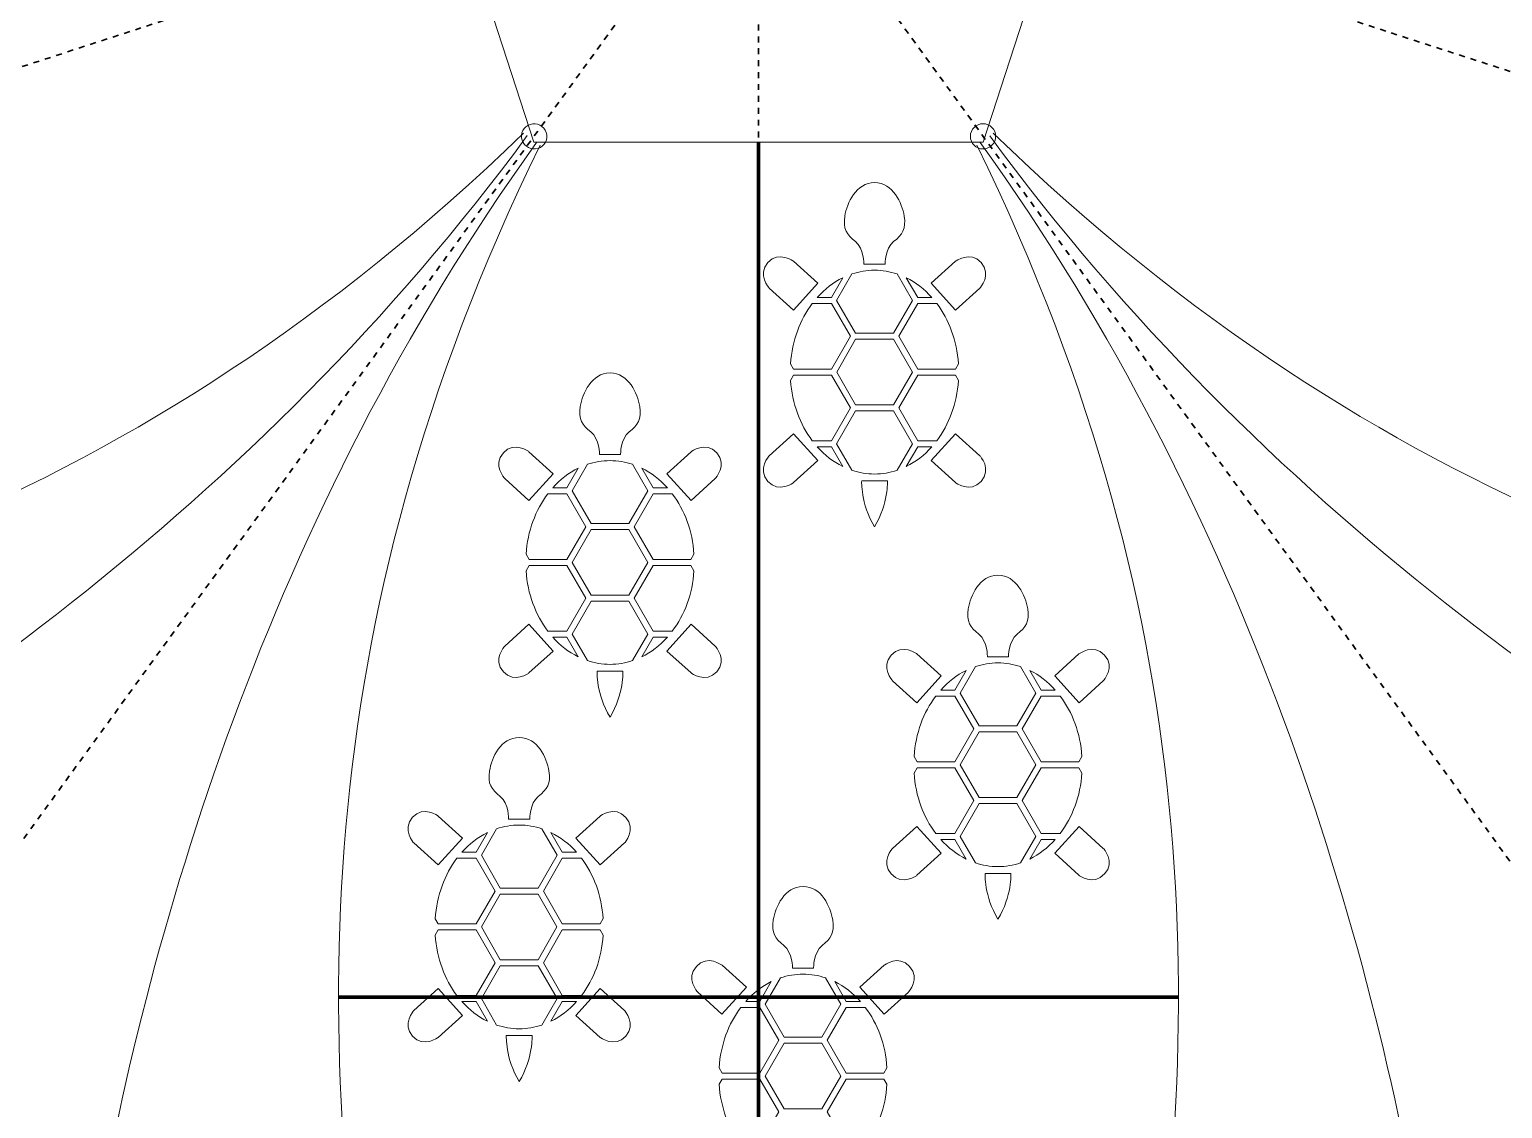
# Model space of a CAD drawing. Header units: inches. Extents: x -134 to 2453, y -1216 to 100.
# Drawn here: x 891.6 to 1066.3, y -1087.5 to -959.5 of the extents above; entities that cross this region are included whole.
import ezdxf

# ---------------------------------------------------------------- set-up
doc = ezdxf.new("R2010")
doc.units = ezdxf.units.IN
doc.header["$MEASUREMENT"] = 0
for name, pattern in [('AI-Linetype-1', [1.411111, 0.705556, -0.705556]), ('AI-Linetype-2', [1.411111, 0.705556, -0.705556]), ('AI-Linetype-3', [1.411111, 0.705556, -0.705556]), ('AI-Linetype-4', [1.411111, 0.705556, -0.705556]), ('AI-Linetype-5', [1.411111, 0.705556, -0.705556])]:
    doc.linetypes.add(name, pattern=pattern)
for name, color, linetype in [('creasing lines', 7, 'Continuous'), ('notes & guides', 7, 'Continuous'), ('red cutouts', 7, 'Continuous'), ('your design', 7, 'Continuous')]:
    doc.layers.add(name, color=color, linetype=linetype)

# ---------------------------------------------------------------- blocks, each defined once
blk = doc.blocks.new('block 2')
at = {"layer": 'your design', "color": 3, "lineweight": 5}
for points in [[(989.59, -996.25), (987.35, -1000.14), (989.59, -1004.03), (994.07, -1004.03), (996.32, -1000.14), (994.07, -996.25), (989.59, -996.25)], [(958.22, -1018.83), (955.98, -1022.73), (958.22, -1026.62), (962.7, -1026.62), (964.94, -1022.73), (962.7, -1018.83), (958.22, -1018.83)], [(1004.24, -1042.83), (1001.99, -1046.72), (1004.24, -1050.61), (1008.71, -1050.61), (1010.96, -1046.72), (1008.71, -1042.83), (1004.24, -1042.83)], [(947.45, -1062.07), (945.2, -1065.96), (947.45, -1069.85), (951.93, -1069.85), (954.17, -1065.96), (951.93, -1062.07), (947.45, -1062.07)], [(981.11, -1079.75), (978.87, -1083.65), (981.11, -1087.54), (985.59, -1087.54), (987.84, -1083.65), (985.59, -1079.75), (981.11, -1079.75)]]:
    blk.add_lwpolyline(points, dxfattribs=at)
for points, knots in [([(993.09, -987.34), (993.09, -987.34), (993.05, -985.5), (994.1, -984.66), (995.14, -983.83), (995.6, -983.16), (995.35, -981.63), (995.11, -980.1), (994.03, -977.66), (991.83, -977.66), (989.64, -977.66), (988.56, -980.1), (988.31, -981.63), (988.07, -983.16), (988.53, -983.83), (989.57, -984.66), (990.61, -985.5), (990.58, -987.34), (990.58, -987.34), (990.58, -987.34), (993.09, -987.34), (993.09, -987.34), (993.09, -987.34), (993.09, -987.34), (993.09, -987.34)], [0, 0, 0, 0, 1, 1, 1, 2, 2, 2, 3, 3, 3, 4, 4, 4, 5, 5, 5, 6, 6, 6, 7, 7, 7, 8, 8, 8, 8]), ([(985.11, -989.61), (985.11, -989.61), (982.23, -987), (982.23, -987), (982.23, -987), (980.5, -985.69), (979.18, -987.14), (977.87, -988.59), (979.34, -990.18), (979.34, -990.18), (979.34, -990.18), (982.22, -992.79), (982.22, -992.79), (982.22, -992.79), (985.11, -989.61), (985.11, -989.61)], [0, 0, 0, 0, 1, 1, 1, 2, 2, 2, 3, 3, 3, 4, 4, 4, 5, 5, 5, 5]), ([(998.56, -989.61), (998.56, -989.61), (1001.44, -987), (1001.44, -987), (1001.44, -987), (1003.17, -985.69), (1004.48, -987.14), (1005.8, -988.59), (1004.33, -990.19), (1004.33, -990.19), (1004.33, -990.19), (1001.45, -992.79), (1001.45, -992.79), (1001.45, -992.79), (998.56, -989.61), (998.56, -989.61)], [0, 0, 0, 0, 1, 1, 1, 2, 2, 2, 3, 3, 3, 4, 4, 4, 5, 5, 5, 5]), ([(989.59, -995.54), (989.59, -995.54), (994.07, -995.54), (994.07, -995.54), (994.07, -995.54), (996.32, -991.64), (996.32, -991.64), (996.32, -991.64), (994.51, -988.5), (994.51, -988.5), (993.66, -988.22), (992.76, -988.06), (991.84, -988.06), (990.91, -988.06), (990.01, -988.22), (989.16, -988.5), (989.16, -988.5), (987.34, -991.64), (987.34, -991.64), (987.34, -991.64), (989.59, -995.54), (989.59, -995.54)], [0, 0, 0, 0, 1, 1, 1, 2, 2, 2, 3, 3, 3, 4, 4, 4, 5, 5, 5, 6, 6, 6, 7, 7, 7, 7]), ([(986.72, -991.29), (986.72, -991.29), (988.07, -988.95), (988.07, -988.95), (986.94, -989.5), (985.92, -990.3), (985.04, -991.29), (985.04, -991.29), (986.72, -991.29), (986.72, -991.29)], [0, 0, 0, 0, 1, 1, 1, 2, 2, 2, 3, 3, 3, 3]), ([(996.95, -991.29), (996.95, -991.29), (998.63, -991.29), (998.63, -991.29), (997.75, -990.3), (996.73, -989.5), (995.6, -988.95), (995.6, -988.95), (996.95, -991.29), (996.95, -991.29)], [0, 0, 0, 0, 1, 1, 1, 2, 2, 2, 3, 3, 3, 3]), ([(984.45, -992), (983, -993.92), (982.06, -996.41), (981.88, -999.16), (981.88, -999.16), (982.24, -999.78), (982.24, -999.78), (982.24, -999.78), (986.72, -999.78), (986.72, -999.78), (986.72, -999.78), (988.97, -995.89), (988.97, -995.89), (988.97, -995.89), (986.72, -992), (986.72, -992), (986.72, -992), (984.45, -992), (984.45, -992)], [0, 0, 0, 0, 1, 1, 1, 2, 2, 2, 3, 3, 3, 4, 4, 4, 5, 5, 5, 6, 6, 6, 6]), ([(994.7, -995.89), (994.7, -995.89), (996.95, -999.78), (996.95, -999.78), (996.95, -999.78), (1001.43, -999.78), (1001.43, -999.78), (1001.43, -999.78), (1001.79, -999.15), (1001.79, -999.15), (1001.61, -996.41), (1000.67, -993.92), (999.22, -992), (999.22, -992), (996.95, -992), (996.95, -992), (996.95, -992), (994.7, -995.89), (994.7, -995.89)], [0, 0, 0, 0, 1, 1, 1, 2, 2, 2, 3, 3, 3, 4, 4, 4, 5, 5, 5, 6, 6, 6, 6]), ([(961.72, -1009.93), (961.72, -1009.93), (961.68, -1008.08), (962.73, -1007.24), (963.77, -1006.41), (964.23, -1005.75), (963.98, -1004.21), (963.74, -1002.68), (962.65, -1000.24), (960.46, -1000.24), (958.27, -1000.24), (957.19, -1002.68), (956.94, -1004.21), (956.69, -1005.75), (957.15, -1006.41), (958.2, -1007.24), (959.24, -1008.08), (959.21, -1009.93), (959.21, -1009.93), (959.21, -1009.93), (961.72, -1009.93), (961.72, -1009.93), (961.72, -1009.93), (961.72, -1009.93), (961.72, -1009.93)], [0, 0, 0, 0, 1, 1, 1, 2, 2, 2, 3, 3, 3, 4, 4, 4, 5, 5, 5, 6, 6, 6, 7, 7, 7, 8, 8, 8, 8]), ([(988.97, -1004.39), (988.97, -1004.39), (986.72, -1000.5), (986.72, -1000.5), (986.72, -1000.5), (982.24, -1000.5), (982.24, -1000.5), (982.24, -1000.5), (981.88, -1001.12), (981.88, -1001.12), (982.06, -1003.87), (983, -1006.36), (984.45, -1008.28), (984.45, -1008.28), (986.72, -1008.28), (986.72, -1008.28), (986.72, -1008.28), (988.97, -1004.39), (988.97, -1004.39)], [0, 0, 0, 0, 1, 1, 1, 2, 2, 2, 3, 3, 3, 4, 4, 4, 5, 5, 5, 6, 6, 6, 6]), ([(999.22, -1008.28), (1000.67, -1006.36), (1001.61, -1003.88), (1001.79, -1001.13), (1001.79, -1001.13), (1001.43, -1000.5), (1001.43, -1000.5), (1001.43, -1000.5), (996.95, -1000.5), (996.95, -1000.5), (996.95, -1000.5), (994.7, -1004.39), (994.7, -1004.39), (994.7, -1004.39), (996.95, -1008.28), (996.95, -1008.28), (996.95, -1008.28), (999.22, -1008.28), (999.22, -1008.28), (999.22, -1008.28), (999.22, -1008.28), (999.22, -1008.28)], [0, 0, 0, 0, 1, 1, 1, 2, 2, 2, 3, 3, 3, 4, 4, 4, 5, 5, 5, 6, 6, 6, 7, 7, 7, 7]), ([(994.07, -1004.75), (994.07, -1004.75), (989.59, -1004.75), (989.59, -1004.75), (989.59, -1004.75), (987.34, -1008.65), (987.34, -1008.65), (987.34, -1008.65), (989.16, -1011.78), (989.16, -1011.78), (990.01, -1012.07), (990.91, -1012.23), (991.84, -1012.23), (992.76, -1012.23), (993.66, -1012.07), (994.51, -1011.78), (994.51, -1011.78), (996.32, -1008.65), (996.32, -1008.65), (996.32, -1008.65), (994.07, -1004.75), (994.07, -1004.75)], [0, 0, 0, 0, 1, 1, 1, 2, 2, 2, 3, 3, 3, 4, 4, 4, 5, 5, 5, 6, 6, 6, 7, 7, 7, 7]), ([(985.11, -1010.64), (985.11, -1010.64), (982.23, -1013.25), (982.23, -1013.25), (982.23, -1013.25), (980.5, -1014.56), (979.18, -1013.11), (977.87, -1011.66), (979.34, -1010.06), (979.34, -1010.06), (979.34, -1010.06), (982.22, -1007.46), (982.22, -1007.46), (982.22, -1007.46), (985.11, -1010.64), (985.11, -1010.64)], [0, 0, 0, 0, 1, 1, 1, 2, 2, 2, 3, 3, 3, 4, 4, 4, 5, 5, 5, 5]), ([(998.56, -1010.64), (998.56, -1010.64), (1001.44, -1013.25), (1001.44, -1013.25), (1001.44, -1013.25), (1003.17, -1014.56), (1004.48, -1013.11), (1005.8, -1011.66), (1004.33, -1010.06), (1004.33, -1010.06), (1004.33, -1010.06), (1001.45, -1007.46), (1001.45, -1007.46), (1001.45, -1007.46), (998.56, -1010.64), (998.56, -1010.64)], [0, 0, 0, 0, 1, 1, 1, 2, 2, 2, 3, 3, 3, 4, 4, 4, 5, 5, 5, 5]), ([(953.73, -1012.19), (953.73, -1012.19), (950.85, -1009.58), (950.85, -1009.58), (950.85, -1009.58), (949.12, -1008.27), (947.81, -1009.72), (946.5, -1011.17), (947.97, -1012.77), (947.97, -1012.77), (947.97, -1012.77), (950.85, -1015.37), (950.85, -1015.37), (950.85, -1015.37), (953.73, -1012.19), (953.73, -1012.19)], [0, 0, 0, 0, 1, 1, 1, 2, 2, 2, 3, 3, 3, 4, 4, 4, 5, 5, 5, 5]), ([(967.19, -1012.19), (967.19, -1012.19), (970.07, -1009.58), (970.07, -1009.58), (970.07, -1009.58), (971.8, -1008.27), (973.11, -1009.72), (974.42, -1011.17), (972.95, -1012.77), (972.95, -1012.77), (972.95, -1012.77), (970.08, -1015.38), (970.08, -1015.38), (970.08, -1015.38), (967.19, -1012.19), (967.19, -1012.19)], [0, 0, 0, 0, 1, 1, 1, 2, 2, 2, 3, 3, 3, 4, 4, 4, 5, 5, 5, 5]), ([(986.72, -1009), (986.72, -1009), (985.04, -1009), (985.04, -1009), (985.92, -1009.99), (986.94, -1010.78), (988.07, -1011.34), (988.07, -1011.34), (986.72, -1009), (986.72, -1009)], [0, 0, 0, 0, 1, 1, 1, 2, 2, 2, 3, 3, 3, 3]), ([(996.95, -1009), (996.95, -1009), (995.6, -1011.34), (995.6, -1011.34), (996.73, -1010.78), (997.75, -1009.99), (998.63, -1009), (998.63, -1009), (996.95, -1009), (996.95, -1009)], [0, 0, 0, 0, 1, 1, 1, 2, 2, 2, 3, 3, 3, 3]), ([(955.35, -1013.87), (955.35, -1013.87), (956.7, -1011.53), (956.7, -1011.53), (955.57, -1012.09), (954.54, -1012.88), (953.67, -1013.87), (953.67, -1013.87), (955.35, -1013.87), (955.35, -1013.87)], [0, 0, 0, 0, 1, 1, 1, 2, 2, 2, 3, 3, 3, 3]), ([(958.22, -1018.12), (958.22, -1018.12), (962.7, -1018.12), (962.7, -1018.12), (962.7, -1018.12), (964.95, -1014.22), (964.95, -1014.22), (964.95, -1014.22), (963.14, -1011.08), (963.14, -1011.08), (962.29, -1010.8), (961.39, -1010.64), (960.46, -1010.64), (959.53, -1010.64), (958.64, -1010.8), (957.78, -1011.08), (957.78, -1011.08), (955.97, -1014.22), (955.97, -1014.22), (955.97, -1014.22), (958.22, -1018.12), (958.22, -1018.12)], [0, 0, 0, 0, 1, 1, 1, 2, 2, 2, 3, 3, 3, 4, 4, 4, 5, 5, 5, 6, 6, 6, 7, 7, 7, 7]), ([(965.57, -1013.87), (965.57, -1013.87), (967.26, -1013.87), (967.26, -1013.87), (966.38, -1012.88), (965.35, -1012.09), (964.22, -1011.53), (964.22, -1011.53), (965.57, -1013.87), (965.57, -1013.87)], [0, 0, 0, 0, 1, 1, 1, 2, 2, 2, 3, 3, 3, 3]), ([(993.36, -1013.04), (993.36, -1013.04), (993.51, -1015.72), (991.83, -1018.48), (990.16, -1015.72), (990.31, -1013.04), (990.31, -1013.04), (990.31, -1013.04), (993.36, -1013.04), (993.36, -1013.04)], [0, 0, 0, 0, 1, 1, 1, 2, 2, 2, 3, 3, 3, 3]), ([(953.08, -1014.59), (951.63, -1016.51), (950.69, -1019), (950.5, -1021.74), (950.5, -1021.74), (950.86, -1022.37), (950.86, -1022.37), (950.86, -1022.37), (955.35, -1022.37), (955.35, -1022.37), (955.35, -1022.37), (957.6, -1018.48), (957.6, -1018.48), (957.6, -1018.48), (955.35, -1014.59), (955.35, -1014.59), (955.35, -1014.59), (953.08, -1014.59), (953.08, -1014.59)], [0, 0, 0, 0, 1, 1, 1, 2, 2, 2, 3, 3, 3, 4, 4, 4, 5, 5, 5, 6, 6, 6, 6]), ([(963.33, -1018.48), (963.33, -1018.48), (965.58, -1022.37), (965.58, -1022.37), (965.58, -1022.37), (970.06, -1022.37), (970.06, -1022.37), (970.06, -1022.37), (970.42, -1021.74), (970.42, -1021.74), (970.24, -1018.99), (969.3, -1016.5), (967.85, -1014.59), (967.85, -1014.59), (965.58, -1014.59), (965.58, -1014.59), (965.58, -1014.59), (963.33, -1018.48), (963.33, -1018.48)], [0, 0, 0, 0, 1, 1, 1, 2, 2, 2, 3, 3, 3, 4, 4, 4, 5, 5, 5, 6, 6, 6, 6]), ([(957.6, -1026.97), (957.6, -1026.97), (955.35, -1023.08), (955.35, -1023.08), (955.35, -1023.08), (950.86, -1023.08), (950.86, -1023.08), (950.86, -1023.08), (950.5, -1023.71), (950.5, -1023.71), (950.69, -1026.45), (951.63, -1028.94), (953.08, -1030.86), (953.08, -1030.86), (955.35, -1030.86), (955.35, -1030.86), (955.35, -1030.86), (957.6, -1026.97), (957.6, -1026.97)], [0, 0, 0, 0, 1, 1, 1, 2, 2, 2, 3, 3, 3, 4, 4, 4, 5, 5, 5, 6, 6, 6, 6]), ([(967.85, -1030.86), (969.3, -1028.95), (970.24, -1026.46), (970.42, -1023.71), (970.42, -1023.71), (970.06, -1023.08), (970.06, -1023.08), (970.06, -1023.08), (965.58, -1023.08), (965.58, -1023.08), (965.58, -1023.08), (963.33, -1026.97), (963.33, -1026.97), (963.33, -1026.97), (965.58, -1030.86), (965.58, -1030.86), (965.58, -1030.86), (967.85, -1030.86), (967.85, -1030.86), (967.85, -1030.86), (967.85, -1030.86), (967.85, -1030.86)], [0, 0, 0, 0, 1, 1, 1, 2, 2, 2, 3, 3, 3, 4, 4, 4, 5, 5, 5, 6, 6, 6, 7, 7, 7, 7]), ([(1007.73, -1033.92), (1007.73, -1033.92), (1007.69, -1032.07), (1008.74, -1031.24), (1009.78, -1030.4), (1010.24, -1029.74), (1010, -1028.21), (1009.75, -1026.68), (1008.67, -1024.24), (1006.47, -1024.24), (1004.28, -1024.24), (1003.2, -1026.68), (1002.95, -1028.21), (1002.71, -1029.74), (1003.17, -1030.4), (1004.21, -1031.24), (1005.26, -1032.07), (1005.22, -1033.92), (1005.22, -1033.92), (1005.22, -1033.92), (1007.73, -1033.92), (1007.73, -1033.92), (1007.73, -1033.92), (1007.73, -1033.92), (1007.73, -1033.92)], [0, 0, 0, 0, 1, 1, 1, 2, 2, 2, 3, 3, 3, 4, 4, 4, 5, 5, 5, 6, 6, 6, 7, 7, 7, 8, 8, 8, 8]), ([(962.7, -1027.33), (962.7, -1027.33), (958.22, -1027.33), (958.22, -1027.33), (958.22, -1027.33), (955.97, -1031.23), (955.97, -1031.23), (955.97, -1031.23), (957.78, -1034.37), (957.78, -1034.37), (958.64, -1034.65), (959.53, -1034.81), (960.46, -1034.81), (961.39, -1034.81), (962.29, -1034.65), (963.14, -1034.37), (963.14, -1034.37), (964.95, -1031.23), (964.95, -1031.23), (964.95, -1031.23), (962.7, -1027.33), (962.7, -1027.33)], [0, 0, 0, 0, 1, 1, 1, 2, 2, 2, 3, 3, 3, 4, 4, 4, 5, 5, 5, 6, 6, 6, 7, 7, 7, 7]), ([(953.73, -1033.23), (953.73, -1033.23), (950.85, -1035.83), (950.85, -1035.83), (950.85, -1035.83), (949.12, -1037.14), (947.81, -1035.69), (946.5, -1034.24), (947.97, -1032.65), (947.97, -1032.65), (947.97, -1032.65), (950.85, -1030.04), (950.85, -1030.04), (950.85, -1030.04), (953.73, -1033.23), (953.73, -1033.23)], [0, 0, 0, 0, 1, 1, 1, 2, 2, 2, 3, 3, 3, 4, 4, 4, 5, 5, 5, 5]), ([(967.19, -1033.23), (967.19, -1033.23), (970.07, -1035.83), (970.07, -1035.83), (970.07, -1035.83), (971.8, -1037.14), (973.11, -1035.69), (974.42, -1034.24), (972.95, -1032.65), (972.95, -1032.65), (972.95, -1032.65), (970.07, -1030.04), (970.07, -1030.04), (970.07, -1030.04), (967.19, -1033.23), (967.19, -1033.23)], [0, 0, 0, 0, 1, 1, 1, 2, 2, 2, 3, 3, 3, 4, 4, 4, 5, 5, 5, 5]), ([(955.35, -1031.58), (955.35, -1031.58), (953.67, -1031.58), (953.67, -1031.58), (954.54, -1032.57), (955.57, -1033.36), (956.7, -1033.92), (956.7, -1033.92), (955.35, -1031.58), (955.35, -1031.58)], [0, 0, 0, 0, 1, 1, 1, 2, 2, 2, 3, 3, 3, 3]), ([(965.57, -1031.58), (965.57, -1031.58), (964.22, -1033.92), (964.22, -1033.92), (965.35, -1033.37), (966.38, -1032.57), (967.26, -1031.58), (967.26, -1031.58), (965.57, -1031.58), (965.57, -1031.58)], [0, 0, 0, 0, 1, 1, 1, 2, 2, 2, 3, 3, 3, 3]), ([(999.75, -1036.18), (999.75, -1036.18), (996.87, -1033.57), (996.87, -1033.57), (996.87, -1033.57), (995.14, -1032.27), (993.82, -1033.72), (992.51, -1035.17), (993.98, -1036.76), (993.98, -1036.76), (993.98, -1036.76), (996.86, -1039.37), (996.86, -1039.37), (996.86, -1039.37), (999.75, -1036.18), (999.75, -1036.18)], [0, 0, 0, 0, 1, 1, 1, 2, 2, 2, 3, 3, 3, 4, 4, 4, 5, 5, 5, 5]), ([(1013.2, -1036.18), (1013.2, -1036.18), (1016.08, -1033.57), (1016.08, -1033.57), (1016.08, -1033.57), (1017.81, -1032.27), (1019.12, -1033.72), (1020.44, -1035.17), (1018.97, -1036.76), (1018.97, -1036.76), (1018.97, -1036.76), (1016.09, -1039.37), (1016.09, -1039.37), (1016.09, -1039.37), (1013.2, -1036.18), (1013.2, -1036.18)], [0, 0, 0, 0, 1, 1, 1, 2, 2, 2, 3, 3, 3, 4, 4, 4, 5, 5, 5, 5]), ([(961.99, -1035.62), (961.99, -1035.62), (962.13, -1038.31), (960.46, -1041.06), (958.79, -1038.31), (958.93, -1035.62), (958.93, -1035.62), (958.93, -1035.62), (961.99, -1035.62), (961.99, -1035.62)], [0, 0, 0, 0, 1, 1, 1, 2, 2, 2, 3, 3, 3, 3]), ([(1001.36, -1037.86), (1001.36, -1037.86), (1002.71, -1035.52), (1002.71, -1035.52), (1001.58, -1036.08), (1000.56, -1036.88), (999.68, -1037.86), (999.68, -1037.86), (1001.36, -1037.86), (1001.36, -1037.86)], [0, 0, 0, 0, 1, 1, 1, 2, 2, 2, 3, 3, 3, 3]), ([(1004.24, -1042.11), (1004.24, -1042.11), (1008.71, -1042.11), (1008.71, -1042.11), (1008.71, -1042.11), (1010.96, -1038.21), (1010.96, -1038.21), (1010.96, -1038.21), (1009.15, -1035.08), (1009.15, -1035.08), (1008.3, -1034.79), (1007.4, -1034.64), (1006.48, -1034.64), (1005.55, -1034.64), (1004.65, -1034.79), (1003.8, -1035.08), (1003.8, -1035.08), (1001.99, -1038.22), (1001.99, -1038.22), (1001.99, -1038.22), (1004.24, -1042.11), (1004.24, -1042.11)], [0, 0, 0, 0, 1, 1, 1, 2, 2, 2, 3, 3, 3, 4, 4, 4, 5, 5, 5, 6, 6, 6, 7, 7, 7, 7]), ([(1011.59, -1037.86), (1011.59, -1037.86), (1013.27, -1037.86), (1013.27, -1037.86), (1012.39, -1036.88), (1011.37, -1036.08), (1010.24, -1035.52), (1010.24, -1035.52), (1011.59, -1037.86), (1011.59, -1037.86)], [0, 0, 0, 0, 1, 1, 1, 2, 2, 2, 3, 3, 3, 3]), ([(999.09, -1038.58), (997.64, -1040.5), (996.7, -1042.99), (996.52, -1045.74), (996.52, -1045.74), (996.88, -1046.36), (996.88, -1046.36), (996.88, -1046.36), (1001.36, -1046.36), (1001.36, -1046.36), (1001.36, -1046.36), (1003.61, -1042.47), (1003.61, -1042.47), (1003.61, -1042.47), (1001.36, -1038.58), (1001.36, -1038.58), (1001.36, -1038.58), (999.09, -1038.58), (999.09, -1038.58)], [0, 0, 0, 0, 1, 1, 1, 2, 2, 2, 3, 3, 3, 4, 4, 4, 5, 5, 5, 6, 6, 6, 6]), ([(1009.34, -1042.47), (1009.34, -1042.47), (1011.59, -1046.36), (1011.59, -1046.36), (1011.59, -1046.36), (1016.07, -1046.36), (1016.07, -1046.36), (1016.07, -1046.36), (1016.44, -1045.73), (1016.44, -1045.73), (1016.25, -1042.99), (1015.31, -1040.5), (1013.86, -1038.58), (1013.86, -1038.58), (1011.59, -1038.58), (1011.59, -1038.58), (1011.59, -1038.58), (1009.34, -1042.47), (1009.34, -1042.47)], [0, 0, 0, 0, 1, 1, 1, 2, 2, 2, 3, 3, 3, 4, 4, 4, 5, 5, 5, 6, 6, 6, 6]), ([(950.94, -1053.16), (950.94, -1053.16), (950.91, -1051.31), (951.95, -1050.48), (953, -1049.64), (953.46, -1048.98), (953.21, -1047.45), (952.96, -1045.91), (951.88, -1043.48), (949.69, -1043.48), (947.5, -1043.48), (946.42, -1045.91), (946.17, -1047.45), (945.92, -1048.98), (946.38, -1049.64), (947.43, -1050.48), (948.47, -1051.31), (948.44, -1053.16), (948.44, -1053.16), (948.44, -1053.16), (950.94, -1053.16), (950.94, -1053.16), (950.94, -1053.16), (950.94, -1053.16), (950.94, -1053.16)], [0, 0, 0, 0, 1, 1, 1, 2, 2, 2, 3, 3, 3, 4, 4, 4, 5, 5, 5, 6, 6, 6, 7, 7, 7, 8, 8, 8, 8]), ([(1003.61, -1050.97), (1003.61, -1050.97), (1001.36, -1047.08), (1001.36, -1047.08), (1001.36, -1047.08), (996.88, -1047.08), (996.88, -1047.08), (996.88, -1047.08), (996.52, -1047.7), (996.52, -1047.7), (996.7, -1050.45), (997.64, -1052.94), (999.09, -1054.86), (999.09, -1054.86), (1001.36, -1054.86), (1001.36, -1054.86), (1001.36, -1054.86), (1003.61, -1050.97), (1003.61, -1050.97)], [0, 0, 0, 0, 1, 1, 1, 2, 2, 2, 3, 3, 3, 4, 4, 4, 5, 5, 5, 6, 6, 6, 6]), ([(1013.86, -1054.86), (1015.31, -1052.94), (1016.25, -1050.45), (1016.44, -1047.71), (1016.44, -1047.71), (1016.07, -1047.08), (1016.07, -1047.08), (1016.07, -1047.08), (1011.59, -1047.08), (1011.59, -1047.08), (1011.59, -1047.08), (1009.34, -1050.97), (1009.34, -1050.97), (1009.34, -1050.97), (1011.59, -1054.86), (1011.59, -1054.86), (1011.59, -1054.86), (1013.86, -1054.86), (1013.86, -1054.86), (1013.86, -1054.86), (1013.86, -1054.86), (1013.86, -1054.86)], [0, 0, 0, 0, 1, 1, 1, 2, 2, 2, 3, 3, 3, 4, 4, 4, 5, 5, 5, 6, 6, 6, 7, 7, 7, 7]), ([(942.96, -1055.42), (942.96, -1055.42), (940.08, -1052.81), (940.08, -1052.81), (940.08, -1052.81), (938.35, -1051.51), (937.04, -1052.95), (935.72, -1054.4), (937.19, -1056), (937.19, -1056), (937.19, -1056), (940.07, -1058.61), (940.07, -1058.61), (940.07, -1058.61), (942.96, -1055.42), (942.96, -1055.42)], [0, 0, 0, 0, 1, 1, 1, 2, 2, 2, 3, 3, 3, 4, 4, 4, 5, 5, 5, 5]), ([(956.42, -1055.42), (956.42, -1055.42), (959.29, -1052.81), (959.29, -1052.81), (959.29, -1052.81), (961.03, -1051.51), (962.34, -1052.96), (963.65, -1054.4), (962.18, -1056), (962.18, -1056), (962.18, -1056), (959.3, -1058.61), (959.3, -1058.61), (959.3, -1058.61), (956.42, -1055.42), (956.42, -1055.42)], [0, 0, 0, 0, 1, 1, 1, 2, 2, 2, 3, 3, 3, 4, 4, 4, 5, 5, 5, 5]), ([(1008.71, -1051.33), (1008.71, -1051.33), (1004.24, -1051.33), (1004.24, -1051.33), (1004.24, -1051.33), (1001.99, -1055.22), (1001.99, -1055.22), (1001.99, -1055.22), (1003.8, -1058.36), (1003.8, -1058.36), (1004.65, -1058.65), (1005.55, -1058.8), (1006.48, -1058.8), (1007.4, -1058.8), (1008.3, -1058.65), (1009.15, -1058.36), (1009.15, -1058.36), (1010.96, -1055.23), (1010.96, -1055.23), (1010.96, -1055.23), (1008.71, -1051.33), (1008.71, -1051.33)], [0, 0, 0, 0, 1, 1, 1, 2, 2, 2, 3, 3, 3, 4, 4, 4, 5, 5, 5, 6, 6, 6, 7, 7, 7, 7]), ([(944.58, -1057.1), (944.58, -1057.1), (945.93, -1054.76), (945.93, -1054.76), (944.8, -1055.32), (943.77, -1056.11), (942.89, -1057.1), (942.89, -1057.1), (944.58, -1057.1), (944.58, -1057.1)], [0, 0, 0, 0, 1, 1, 1, 2, 2, 2, 3, 3, 3, 3]), ([(947.45, -1061.35), (947.45, -1061.35), (951.93, -1061.35), (951.93, -1061.35), (951.93, -1061.35), (954.18, -1057.45), (954.18, -1057.45), (954.18, -1057.45), (952.37, -1054.32), (952.37, -1054.32), (951.52, -1054.03), (950.62, -1053.87), (949.69, -1053.87), (948.76, -1053.87), (947.86, -1054.03), (947.01, -1054.32), (947.01, -1054.32), (945.2, -1057.45), (945.2, -1057.45), (945.2, -1057.45), (947.45, -1061.35), (947.45, -1061.35)], [0, 0, 0, 0, 1, 1, 1, 2, 2, 2, 3, 3, 3, 4, 4, 4, 5, 5, 5, 6, 6, 6, 7, 7, 7, 7]), ([(954.8, -1057.1), (954.8, -1057.1), (956.49, -1057.1), (956.49, -1057.1), (955.61, -1056.11), (954.58, -1055.32), (953.45, -1054.76), (953.45, -1054.76), (954.8, -1057.1), (954.8, -1057.1)], [0, 0, 0, 0, 1, 1, 1, 2, 2, 2, 3, 3, 3, 3]), ([(999.75, -1057.22), (999.75, -1057.22), (996.87, -1059.83), (996.87, -1059.83), (996.87, -1059.83), (995.14, -1061.13), (993.82, -1059.68), (992.51, -1058.23), (993.98, -1056.64), (993.98, -1056.64), (993.98, -1056.64), (996.86, -1054.03), (996.86, -1054.03), (996.86, -1054.03), (999.75, -1057.22), (999.75, -1057.22)], [0, 0, 0, 0, 1, 1, 1, 2, 2, 2, 3, 3, 3, 4, 4, 4, 5, 5, 5, 5]), ([(1013.2, -1057.22), (1013.2, -1057.22), (1016.08, -1059.83), (1016.08, -1059.83), (1016.08, -1059.83), (1017.81, -1061.13), (1019.12, -1059.68), (1020.44, -1058.23), (1018.97, -1056.64), (1018.97, -1056.64), (1018.97, -1056.64), (1016.09, -1054.03), (1016.09, -1054.03), (1016.09, -1054.03), (1013.2, -1057.22), (1013.2, -1057.22)], [0, 0, 0, 0, 1, 1, 1, 2, 2, 2, 3, 3, 3, 4, 4, 4, 5, 5, 5, 5]), ([(1001.36, -1055.57), (1001.36, -1055.57), (999.68, -1055.57), (999.68, -1055.57), (1000.56, -1056.56), (1001.58, -1057.36), (1002.71, -1057.91), (1002.71, -1057.91), (1001.36, -1055.57), (1001.36, -1055.57)], [0, 0, 0, 0, 1, 1, 1, 2, 2, 2, 3, 3, 3, 3]), ([(1011.59, -1055.57), (1011.59, -1055.57), (1010.24, -1057.91), (1010.24, -1057.91), (1011.37, -1057.36), (1012.39, -1056.56), (1013.27, -1055.57), (1013.27, -1055.57), (1011.59, -1055.57), (1011.59, -1055.57)], [0, 0, 0, 0, 1, 1, 1, 2, 2, 2, 3, 3, 3, 3]), ([(942.3, -1057.82), (940.85, -1059.74), (939.91, -1062.23), (939.73, -1064.98), (939.73, -1064.98), (940.09, -1065.6), (940.09, -1065.6), (940.09, -1065.6), (944.58, -1065.6), (944.58, -1065.6), (944.58, -1065.6), (946.82, -1061.71), (946.82, -1061.71), (946.82, -1061.71), (944.58, -1057.82), (944.58, -1057.82), (944.58, -1057.82), (942.3, -1057.82), (942.3, -1057.82)], [0, 0, 0, 0, 1, 1, 1, 2, 2, 2, 3, 3, 3, 4, 4, 4, 5, 5, 5, 6, 6, 6, 6]), ([(952.56, -1061.71), (952.56, -1061.71), (954.8, -1065.6), (954.8, -1065.6), (954.8, -1065.6), (959.29, -1065.6), (959.29, -1065.6), (959.29, -1065.6), (959.65, -1064.97), (959.65, -1064.97), (959.47, -1062.22), (958.53, -1059.74), (957.08, -1057.82), (957.08, -1057.82), (954.8, -1057.82), (954.8, -1057.82), (954.8, -1057.82), (952.56, -1061.71), (952.56, -1061.71)], [0, 0, 0, 0, 1, 1, 1, 2, 2, 2, 3, 3, 3, 4, 4, 4, 5, 5, 5, 6, 6, 6, 6]), ([(1008, -1059.62), (1008, -1059.62), (1008.15, -1062.3), (1006.47, -1065.05), (1004.8, -1062.3), (1004.95, -1059.62), (1004.95, -1059.62), (1004.95, -1059.62), (1008, -1059.62), (1008, -1059.62)], [0, 0, 0, 0, 1, 1, 1, 2, 2, 2, 3, 3, 3, 3]), ([(984.61, -1070.85), (984.61, -1070.85), (984.57, -1069), (985.62, -1068.16), (986.66, -1067.33), (987.12, -1066.67), (986.87, -1065.13), (986.63, -1063.6), (985.55, -1061.16), (983.35, -1061.16), (981.16, -1061.16), (980.08, -1063.6), (979.83, -1065.13), (979.59, -1066.67), (980.04, -1067.33), (981.09, -1068.16), (982.13, -1069), (982.1, -1070.85), (982.1, -1070.85), (982.1, -1070.85), (984.61, -1070.85), (984.61, -1070.85), (984.61, -1070.85), (984.61, -1070.85), (984.61, -1070.85)], [0, 0, 0, 0, 1, 1, 1, 2, 2, 2, 3, 3, 3, 4, 4, 4, 5, 5, 5, 6, 6, 6, 7, 7, 7, 8, 8, 8, 8]), ([(946.82, -1070.21), (946.82, -1070.21), (944.58, -1066.31), (944.58, -1066.31), (944.58, -1066.31), (940.09, -1066.31), (940.09, -1066.31), (940.09, -1066.31), (939.73, -1066.94), (939.73, -1066.94), (939.91, -1069.69), (940.85, -1072.17), (942.3, -1074.1), (942.3, -1074.1), (944.58, -1074.1), (944.58, -1074.1), (944.58, -1074.1), (946.82, -1070.21), (946.82, -1070.21)], [0, 0, 0, 0, 1, 1, 1, 2, 2, 2, 3, 3, 3, 4, 4, 4, 5, 5, 5, 6, 6, 6, 6]), ([(957.08, -1074.1), (958.53, -1072.18), (959.47, -1069.69), (959.65, -1066.95), (959.65, -1066.95), (959.29, -1066.31), (959.29, -1066.31), (959.29, -1066.31), (954.8, -1066.31), (954.8, -1066.31), (954.8, -1066.31), (952.56, -1070.21), (952.56, -1070.21), (952.56, -1070.21), (954.8, -1074.1), (954.8, -1074.1), (954.8, -1074.1), (957.08, -1074.1), (957.08, -1074.1), (957.08, -1074.1), (957.08, -1074.1), (957.08, -1074.1)], [0, 0, 0, 0, 1, 1, 1, 2, 2, 2, 3, 3, 3, 4, 4, 4, 5, 5, 5, 6, 6, 6, 7, 7, 7, 7]), ([(976.63, -1073.11), (976.63, -1073.11), (973.75, -1070.5), (973.75, -1070.5), (973.75, -1070.5), (972.01, -1069.19), (970.7, -1070.64), (969.39, -1072.09), (970.86, -1073.69), (970.86, -1073.69), (970.86, -1073.69), (973.74, -1076.29), (973.74, -1076.29), (973.74, -1076.29), (976.63, -1073.11), (976.63, -1073.11)], [0, 0, 0, 0, 1, 1, 1, 2, 2, 2, 3, 3, 3, 4, 4, 4, 5, 5, 5, 5]), ([(990.08, -1073.11), (990.08, -1073.11), (992.96, -1070.5), (992.96, -1070.5), (992.96, -1070.5), (994.69, -1069.19), (996, -1070.64), (997.32, -1072.09), (995.85, -1073.69), (995.85, -1073.69), (995.85, -1073.69), (992.97, -1076.3), (992.97, -1076.3), (992.97, -1076.3), (990.08, -1073.11), (990.08, -1073.11)], [0, 0, 0, 0, 1, 1, 1, 2, 2, 2, 3, 3, 3, 4, 4, 4, 5, 5, 5, 5]), ([(951.93, -1070.56), (951.93, -1070.56), (947.45, -1070.56), (947.45, -1070.56), (947.45, -1070.56), (945.2, -1074.46), (945.2, -1074.46), (945.2, -1074.46), (947.01, -1077.6), (947.01, -1077.6), (947.86, -1077.88), (948.76, -1078.04), (949.69, -1078.04), (950.62, -1078.04), (951.52, -1077.88), (952.37, -1077.6), (952.37, -1077.6), (954.18, -1074.46), (954.18, -1074.46), (954.18, -1074.46), (951.93, -1070.56), (951.93, -1070.56)], [0, 0, 0, 0, 1, 1, 1, 2, 2, 2, 3, 3, 3, 4, 4, 4, 5, 5, 5, 6, 6, 6, 7, 7, 7, 7]), ([(978.24, -1074.79), (978.24, -1074.79), (979.59, -1072.45), (979.59, -1072.45), (978.46, -1073.01), (977.44, -1073.8), (976.56, -1074.79), (976.56, -1074.79), (978.24, -1074.79), (978.24, -1074.79)], [0, 0, 0, 0, 1, 1, 1, 2, 2, 2, 3, 3, 3, 3]), ([(981.11, -1079.04), (981.11, -1079.04), (985.59, -1079.04), (985.59, -1079.04), (985.59, -1079.04), (987.84, -1075.14), (987.84, -1075.14), (987.84, -1075.14), (986.03, -1072), (986.03, -1072), (985.18, -1071.72), (984.28, -1071.56), (983.35, -1071.56), (982.43, -1071.56), (981.53, -1071.72), (980.68, -1072), (980.68, -1072), (978.86, -1075.14), (978.86, -1075.14), (978.86, -1075.14), (981.11, -1079.04), (981.11, -1079.04)], [0, 0, 0, 0, 1, 1, 1, 2, 2, 2, 3, 3, 3, 4, 4, 4, 5, 5, 5, 6, 6, 6, 7, 7, 7, 7]), ([(988.47, -1074.79), (988.47, -1074.79), (990.15, -1074.79), (990.15, -1074.79), (989.27, -1073.8), (988.25, -1073.01), (987.12, -1072.45), (987.12, -1072.45), (988.47, -1074.79), (988.47, -1074.79)], [0, 0, 0, 0, 1, 1, 1, 2, 2, 2, 3, 3, 3, 3]), ([(942.96, -1076.46), (942.96, -1076.46), (940.08, -1079.07), (940.08, -1079.07), (940.08, -1079.07), (938.35, -1080.37), (937.04, -1078.92), (935.72, -1077.47), (937.19, -1075.88), (937.19, -1075.88), (937.19, -1075.88), (940.07, -1073.27), (940.07, -1073.27), (940.07, -1073.27), (942.96, -1076.46), (942.96, -1076.46)], [0, 0, 0, 0, 1, 1, 1, 2, 2, 2, 3, 3, 3, 4, 4, 4, 5, 5, 5, 5]), ([(956.42, -1076.46), (956.42, -1076.46), (959.29, -1079.07), (959.29, -1079.07), (959.29, -1079.07), (961.03, -1080.37), (962.34, -1078.92), (963.65, -1077.47), (962.18, -1075.88), (962.18, -1075.88), (962.18, -1075.88), (959.3, -1073.27), (959.3, -1073.27), (959.3, -1073.27), (956.42, -1076.46), (956.42, -1076.46)], [0, 0, 0, 0, 1, 1, 1, 2, 2, 2, 3, 3, 3, 4, 4, 4, 5, 5, 5, 5]), ([(944.58, -1074.81), (944.58, -1074.81), (942.89, -1074.81), (942.89, -1074.81), (943.77, -1075.8), (944.8, -1076.6), (945.93, -1077.15), (945.93, -1077.15), (944.58, -1074.81), (944.58, -1074.81)], [0, 0, 0, 0, 1, 1, 1, 2, 2, 2, 3, 3, 3, 3]), ([(954.8, -1074.81), (954.8, -1074.81), (953.45, -1077.15), (953.45, -1077.15), (954.58, -1076.6), (955.61, -1075.8), (956.49, -1074.81), (956.49, -1074.81), (954.8, -1074.81), (954.8, -1074.81)], [0, 0, 0, 0, 1, 1, 1, 2, 2, 2, 3, 3, 3, 3]), ([(975.97, -1075.51), (974.52, -1077.43), (973.58, -1079.92), (973.4, -1082.66), (973.4, -1082.66), (973.76, -1083.29), (973.76, -1083.29), (973.76, -1083.29), (978.24, -1083.29), (978.24, -1083.29), (978.24, -1083.29), (980.49, -1079.4), (980.49, -1079.4), (980.49, -1079.4), (978.24, -1075.51), (978.24, -1075.51), (978.24, -1075.51), (975.97, -1075.51), (975.97, -1075.51)], [0, 0, 0, 0, 1, 1, 1, 2, 2, 2, 3, 3, 3, 4, 4, 4, 5, 5, 5, 6, 6, 6, 6]), ([(986.22, -1079.4), (986.22, -1079.4), (988.47, -1083.29), (988.47, -1083.29), (988.47, -1083.29), (992.95, -1083.29), (992.95, -1083.29), (992.95, -1083.29), (993.31, -1082.66), (993.31, -1082.66), (993.13, -1079.91), (992.19, -1077.42), (990.74, -1075.51), (990.74, -1075.51), (988.47, -1075.51), (988.47, -1075.51), (988.47, -1075.51), (986.22, -1079.4), (986.22, -1079.4)], [0, 0, 0, 0, 1, 1, 1, 2, 2, 2, 3, 3, 3, 4, 4, 4, 5, 5, 5, 6, 6, 6, 6]), ([(951.22, -1078.85), (951.22, -1078.85), (951.36, -1081.54), (949.69, -1084.29), (948.02, -1081.54), (948.16, -1078.85), (948.16, -1078.85), (948.16, -1078.85), (951.22, -1078.85), (951.22, -1078.85)], [0, 0, 0, 0, 1, 1, 1, 2, 2, 2, 3, 3, 3, 3]), ([(980.49, -1087.89), (980.49, -1087.89), (978.24, -1084), (978.24, -1084), (978.24, -1084), (973.75, -1084), (973.75, -1084), (973.75, -1084), (973.4, -1084.63), (973.4, -1084.63), (973.58, -1087.37), (974.52, -1089.86), (975.97, -1091.78), (975.97, -1091.78), (978.24, -1091.78), (978.24, -1091.78), (978.24, -1091.78), (980.49, -1087.89), (980.49, -1087.89)], [0, 0, 0, 0, 1, 1, 1, 2, 2, 2, 3, 3, 3, 4, 4, 4, 5, 5, 5, 6, 6, 6, 6]), ([(990.74, -1091.78), (992.19, -1089.87), (993.13, -1087.38), (993.31, -1084.63), (993.31, -1084.63), (992.95, -1084), (992.95, -1084), (992.95, -1084), (988.47, -1084), (988.47, -1084), (988.47, -1084), (986.22, -1087.89), (986.22, -1087.89), (986.22, -1087.89), (988.47, -1091.78), (988.47, -1091.78), (988.47, -1091.78), (990.74, -1091.78), (990.74, -1091.78), (990.74, -1091.78), (990.74, -1091.78), (990.74, -1091.78)], [0, 0, 0, 0, 1, 1, 1, 2, 2, 2, 3, 3, 3, 4, 4, 4, 5, 5, 5, 6, 6, 6, 7, 7, 7, 7])]:
    blk.add_open_spline(points, degree=3, knots=knots, dxfattribs=at)
blk = doc.blocks.new('block 5')
at = {"layer": 'notes & guides', "color": 255, "linetype": 'AI-Linetype-1', "lineweight": 35}
blk.add_lwpolyline([(978.08, -655.52), (978.08, -1215.52)], dxfattribs=at)
at = {"layer": 'notes & guides', "color": 255, "linetype": 'AI-Linetype-2', "lineweight": 35}
blk.add_lwpolyline([(1142.66, -708.99), (813.5, -1162.04)], dxfattribs=at)
at = {"layer": 'notes & guides', "color": 255, "linetype": 'AI-Linetype-5', "lineweight": 35}
blk.add_lwpolyline([(1142.66, -1162.04), (813.5, -708.99)], dxfattribs=at)
at = {"layer": 'notes & guides', "color": 255, "linetype": 'AI-Linetype-3', "lineweight": 35}
blk.add_lwpolyline([(1244.37, -848.99), (711.78, -1022.04)], dxfattribs=at)
at = {"layer": 'notes & guides', "color": 255, "linetype": 'AI-Linetype-4', "lineweight": 35}
blk.add_lwpolyline([(1244.37, -1022.04), (711.78, -848.99)], dxfattribs=at)
blk = doc.blocks.new('block 6')
at = {"layer": 'notes & guides', "color": 7, "lineweight": 106}
for points in [[(978.08, -972.95), (978.08, -1175.63)], [(928.27, -1074.29), (1027.89, -1074.29)]]:
    blk.add_lwpolyline(points, dxfattribs=at)

msp = doc.modelspace()

# ---------------------------------------------------------------- linework, layer by layer
at = {"layer": 'creasing lines', "color": 3, "lineweight": 5}
msp.add_lwpolyline([(934.99, -922.23), (978.07, -890.92), (1021.15, -922.23), (1004.7, -972.87), (951.44, -972.87), (934.99, -922.23)], dxfattribs=at)
for points in [[(810.37, -1037.31), (856.66, -1030.42), (904.12, -1016.42), (950.21, -971.8)], [(950.64, -972.09), (918.25, -1016.27), (875.3, -1045.32), (841.49, -1063.02)], [(951.76, -972.91), (919.74, -1017.36), (905.38, -1067.18), (898.99, -1104.8)], [(1004.38, -972.91), (1036.4, -1017.36), (1050.76, -1067.18), (1057.15, -1104.8)], [(1005.49, -972.1), (1037.87, -1016.29), (1080.81, -1045.35), (1114.61, -1063.07)], [(1005.92, -971.8), (1051.99, -1016.44), (1099.46, -1030.46), (1145.74, -1037.37)], [(933.06, -1126.46), (925.31, -1080.31), (923.97, -1030.84), (952.17, -973.22)], [(1003.97, -973.22), (1032.17, -1030.84), (1030.83, -1080.31), (1023.08, -1126.46)]]:
    msp.add_open_spline(points, degree=3, dxfattribs=at)
at = {"layer": 'red cutouts', "color": 1, "lineweight": 5}
for points, knots in [([(741.37, -974.81), (741.37, -974.81), (741.31, -974.02), (741.31, -974.02), (741.91, -983.19), (744.26, -993.57), (748.79, -1007.73), (748.79, -1007.73), (749.48, -1009.76), (749.48, -1009.76), (749.48, -1009.76), (750.11, -1011.81), (750.11, -1011.81), (754.63, -1025.53), (758.72, -1035.15), (763.45, -1042.81), (771.71, -1056.19), (781.92, -1063.62), (799.8, -1076.5), (801.29, -1077.56), (802.82, -1078.67), (804.41, -1079.82), (804.41, -1079.82), (804.41, -1079.82), (804.41, -1079.82), (804.41, -1079.82), (804.42, -1079.82), (804.42, -1079.82), (804.42, -1079.82), (824.63, -1146.73), (824.63, -1146.73), (824.63, -1146.73), (894.49, -1145.26), (894.49, -1145.26), (894.49, -1145.26), (894.48, -1145.26), (894.48, -1145.26), (894.48, -1145.26), (894.48, -1145.26), (894.48, -1145.26), (896.07, -1146.42), (897.59, -1147.54), (899.06, -1148.62), (916.83, -1161.65), (927.05, -1169.07), (942.33, -1172.79), (951.08, -1174.92), (961.49, -1175.84), (975.93, -1175.9), (975.93, -1175.9), (978.08, -1175.87), (978.08, -1175.87), (978.08, -1175.87), (980.22, -1175.9), (980.22, -1175.9), (994.67, -1175.84), (1005.08, -1174.92), (1013.83, -1172.79), (1029.11, -1169.07), (1039.33, -1161.65), (1057.09, -1148.62), (1058.57, -1147.54), (1060.09, -1146.42), (1061.68, -1145.26), (1061.68, -1145.26), (1061.68, -1145.26), (1061.68, -1145.26), (1061.68, -1145.26), (1061.65, -1145.28), (1061.65, -1145.28), (1061.65, -1145.28), (1131.53, -1146.74), (1131.53, -1146.74), (1131.53, -1146.74), (1151.73, -1079.85), (1151.73, -1079.85), (1151.73, -1079.85), (1151.7, -1079.87), (1151.7, -1079.87), (1151.7, -1079.87), (1151.7, -1079.87), (1151.7, -1079.87), (1153.29, -1078.73), (1154.82, -1077.62), (1156.31, -1076.55), (1174.2, -1063.69), (1184.41, -1056.26), (1192.67, -1042.88), (1197.4, -1035.22), (1201.49, -1025.6), (1206.02, -1011.89), (1206.02, -1011.89), (1206.65, -1009.84), (1206.65, -1009.84), (1206.65, -1009.84), (1207.35, -1007.81), (1207.35, -1007.81), (1211.75, -994.05), (1214.1, -983.87), (1214.78, -974.89), (1215.97, -959.21), (1212.07, -947.2), (1205.17, -926.27), (1204.6, -924.53), (1204.01, -922.74), (1203.4, -920.87), (1203.4, -920.87), (1203.4, -920.87), (1203.4, -920.87), (1203.4, -920.87), (1226.36, -854.86), (1226.36, -854.86), (1226.36, -854.86), (1169.08, -815.09), (1169.08, -815.09), (1169.08, -815.09), (1169.08, -815.09), (1169.08, -815.09), (1168.48, -813.22), (1167.9, -811.42), (1167.35, -809.68), (1160.65, -788.68), (1156.75, -776.67), (1146.58, -764.68), (1140.76, -757.81), (1132.88, -750.94), (1121.24, -742.39), (1121.24, -742.39), (1119.48, -741.16), (1119.48, -741.16), (1119.48, -741.16), (1117.77, -739.87), (1117.77, -739.87), (1106.05, -731.42), (1097.09, -726.04), (1088.76, -722.61), (1074.22, -716.63), (1061.59, -716.62), (1039.56, -716.7), (1037.73, -716.71), (1035.84, -716.72), (1033.88, -716.72), (1033.88, -716.72), (1033.88, -716.72), (1033.88, -716.72), (1033.88, -716.72), (978.16, -674.47), (978.16, -674.47), (978.16, -674.47), (922.43, -716.68), (922.43, -716.68), (922.43, -716.68), (922.43, -716.68), (922.43, -716.68), (922.43, -716.68), (922.43, -716.68), (922.43, -716.68), (920.47, -716.68), (918.58, -716.67), (916.75, -716.66), (894.72, -716.56), (882.09, -716.57), (867.54, -722.54), (859.21, -725.96), (850.25, -731.33), (838.53, -739.77), (838.53, -739.77), (836.81, -741.06), (836.81, -741.06), (836.81, -741.06), (835.06, -742.29), (835.06, -742.29), (823.41, -750.83), (815.52, -757.69), (809.7, -764.56), (799.52, -776.55), (795.61, -788.56), (788.9, -809.54), (788.34, -811.28), (787.77, -813.08), (787.17, -814.95), (787.17, -814.95), (787.17, -814.95), (787.17, -814.95), (787.17, -814.95), (787.18, -814.93), (787.18, -814.93), (787.18, -814.93), (729.79, -854.83), (729.79, -854.83), (729.79, -854.83), (752.77, -920.81), (752.77, -920.81), (752.77, -920.81), (752.76, -920.8), (752.76, -920.8), (752.76, -920.8), (752.76, -920.8), (752.76, -920.8), (752.15, -922.67), (751.56, -924.46), (750.99, -926.2), (744.2, -946.77), (740.32, -958.72), (741.31, -974.02)], [0, 0, 0, 0, 1, 1, 1, 2, 2, 2, 3, 3, 3, 4, 4, 4, 5, 5, 5, 6, 6, 6, 7, 7, 7, 8, 8, 8, 9, 9, 9, 10, 10, 10, 11, 11, 11, 12, 12, 12, 13, 13, 13, 14, 14, 14, 15, 15, 15, 16, 16, 16, 17, 17, 17, 18, 18, 18, 19, 19, 19, 20, 20, 20, 21, 21, 21, 22, 22, 22, 23, 23, 23, 24, 24, 24, 25, 25, 25, 26, 26, 26, 27, 27, 27, 28, 28, 28, 29, 29, 29, 30, 30, 30, 31, 31, 31, 32, 32, 32, 33, 33, 33, 34, 34, 34, 35, 35, 35, 36, 36, 36, 37, 37, 37, 38, 38, 38, 39, 39, 39, 40, 40, 40, 41, 41, 41, 42, 42, 42, 43, 43, 43, 44, 44, 44, 45, 45, 45, 46, 46, 46, 47, 47, 47, 48, 48, 48, 49, 49, 49, 50, 50, 50, 51, 51, 51, 52, 52, 52, 53, 53, 53, 54, 54, 54, 55, 55, 55, 56, 56, 56, 57, 57, 57, 58, 58, 58, 59, 59, 59, 60, 60, 60, 61, 61, 61, 62, 62, 62, 63, 63, 63, 64, 64, 64, 65, 65, 65, 66, 66, 66, 67, 67, 67, 68, 68, 68, 68]), ([(951, -970.75), (951.79, -970.49), (952.63, -970.92), (952.89, -971.71), (953.15, -972.5), (952.72, -973.34), (951.93, -973.6), (951.14, -973.86), (950.29, -973.42), (950.04, -972.64), (949.78, -971.85), (950.21, -971), (951, -970.75)], [0, 0, 0, 0, 1, 1, 1, 2, 2, 2, 3, 3, 3, 4, 4, 4, 4]), ([(1003.2, -972.17), (1003.2, -971.34), (1003.87, -970.67), (1004.7, -970.67), (1005.53, -970.67), (1006.2, -971.34), (1006.2, -972.17), (1006.2, -972.99), (1005.53, -973.67), (1004.7, -973.67), (1003.87, -973.67), (1003.2, -972.99), (1003.2, -972.17)], [0, 0, 0, 0, 1, 1, 1, 2, 2, 2, 3, 3, 3, 4, 4, 4, 4])]:
    msp.add_open_spline(points, degree=3, knots=knots, dxfattribs=at)

# ---------------------------------------------------------------- block references
at = {"layer": 'notes & guides'}
for name in ['block 5', 'block 6']:
    msp.add_blockref(name, (0, 0), dxfattribs=at)
at = {"layer": 'your design'}
msp.add_blockref('block 2', (0, 0), dxfattribs=at)

doc.saveas('drawing.dxf')
